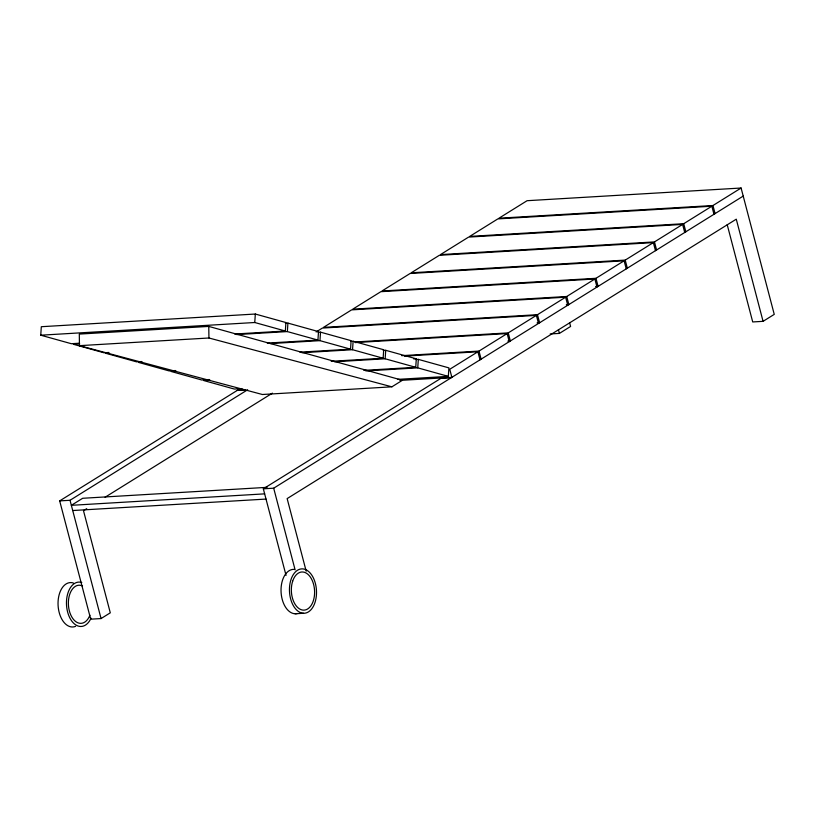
<?xml version="1.0" encoding="UTF-8"?>
<svg xmlns="http://www.w3.org/2000/svg" width="815" height="815" viewBox="0 0 815 815"><rect width="100%" height="100%" fill="white"/><g stroke="black" fill="none" stroke-linecap="round" stroke-linejoin="round"><path stroke-width="1.22" d="M78.933 343.258L71.333 343.706L40.75 335.199L41.31 326.713L255.329 314.03L285.912 322.536L285.342 331.022L234.689 334.018M285.342 331.022L254.759 322.506L255.329 314.03M287.919 323.097L318.502 331.603L317.942 340.089L287.359 331.583L287.919 323.097L285.393 323.249M320.519 332.163L351.102 340.67L350.542 349.156L319.959 340.65L320.519 332.163L317.993 332.316M353.119 341.24L383.702 349.747L383.132 358.223L352.549 349.716L353.119 341.24L350.582 341.383M385.719 350.307L416.302 358.814L415.731 367.3L385.149 358.783L385.719 350.307L383.182 350.46M418.309 359.374L448.892 367.881L448.332 376.367L417.749 367.86L418.309 359.374L415.782 359.527M316.118 331.96L322.373 328.068L536.382 315.385L538.501 323.453M86.726 508.662L83.487 510.679L110.29 612.819L101.06 618.565L90.71 619.176L59.678 500.889L239.457 389.04M59.678 500.889L70.029 500.278L247.658 389.764M105.084 497.242L272.424 393.136M391.883 386.83L402.396 380.279L208.772 326.407L79.3 334.089L79.463 345.662L262.399 394.501L391.883 386.83L208.935 337.991L79.463 345.662M480.004 359.843L477.885 351.774L449.748 369.277L451.867 377.345L399.941 380.422M401.744 355.666L478.996 351.082L507.134 333.579L509.253 341.648M355.014 341.974L508.234 332.887L536.382 315.385M565.63 297.19L351.611 309.873L323.474 327.386L537.482 314.692L565.63 297.19L567.739 305.258M594.869 278.995L380.86 291.678L352.722 309.191L566.731 296.497L594.869 278.995L596.988 287.063M624.117 260.8L410.108 273.483L381.96 290.996L595.979 278.302L624.117 260.8L626.236 268.869M653.365 242.605L439.356 255.289L411.208 272.801L625.217 260.107L653.365 242.605L655.484 250.674M682.613 224.41L468.594 237.094L440.457 254.606L654.465 241.912L682.613 224.41L684.722 232.479M711.852 206.215L497.843 218.899L469.705 236.411L683.714 223.718L711.852 206.215L713.971 214.284M741.1 188.02L527.091 200.704L498.943 218.216L712.962 205.523L741.1 188.02L774.25 314.376L763.074 321.334L752.714 321.945L727.214 224.716M286.045 575.4L263.327 488.817L440.956 378.303L451.306 377.691M263.327 488.817L273.687 488.195L743.219 196.089M550.217 333.946L559.416 333.406L570.592 326.448L569.634 322.791M595.561 286.523L598.088 286.371L595.979 278.302M40.75 335.199L254.759 322.506M566.313 304.718L568.85 304.565L566.731 296.497M79.676 343.889L73.35 344.266L103.933 352.773L108.996 352.477M236.707 334.578L287.359 331.583M537.065 322.913L539.601 322.76L537.482 314.692M267.289 343.095L317.942 340.089M108.477 353.18L105.94 353.333L136.523 361.84L141.596 361.544M270.57 343.573L319.959 340.65M355.177 342.585L507.134 333.579M299.879 352.162L350.542 349.156M142.34 362.176L138.54 362.4L169.123 370.917L175.459 370.54M301.896 352.722L352.549 349.716M507.827 341.108L510.353 340.955L508.234 332.887M404.444 356.124L477.885 351.774M331.216 361.3L383.132 358.223M176.203 371.171L171.14 371.477L201.723 379.984L209.323 379.535M334.496 361.789L385.149 358.783M413.765 358.967L416.302 358.814M363.816 370.377L415.731 367.3M210.066 380.167L203.74 380.544L234.323 389.05L241.912 388.602M365.833 370.937L417.749 367.86M397.679 379.372L448.332 376.367M237.848 390.039L245.447 389.59M237.297 390.385L245.356 389.906M267.126 487.339L82.672 498.281L71.353 505.32L264.651 493.859M72.718 510.536L266.026 499.075M295.112 613.766L303.537 613.267A22.229 13.498 86.6 0 0 314.407 580.341A22.229 13.498 86.6 0 0 290.986 579.577A22.229 13.498 86.6 0 0 303.537 613.267M763.074 321.334L736.271 219.184L287.145 498.597L306.196 571.213M712.962 205.523L715.071 213.591M683.714 223.718L685.833 231.786M654.465 241.912L656.584 249.981M625.217 260.107L627.336 268.176M558.448 329.708L559.416 333.406M478.996 351.082L481.105 359.15M273.687 488.195L295.122 569.909M70.029 500.278L101.06 618.565M208.772 326.407L208.935 337.991M297.455 613.501A22.229 13.498 86.6 0 1 281.134 593.055A22.229 13.498 86.6 0 1 293.991 569.359M91.056 618.147A22.229 13.498 86.6 0 1 74.063 623.618A22.229 13.498 86.6 0 1 67.034 596.57A22.229 13.498 86.6 0 1 81.785 582.491M89.915 615.193A19.102 11.593 86.6 0 1 75.051 621.03A19.102 11.593 86.6 0 1 68.99 597.018A19.102 11.593 86.6 0 1 82.529 585.954M75.612 626.338A22.229 13.498 86.6 0 1 58.079 605.3A22.229 13.498 86.6 0 1 73.36 582.99M292.666 581.197A19.102 11.593 86.6 0 0 303.455 610.14A19.102 11.593 86.6 0 0 312.797 581.849A19.102 11.593 86.6 0 0 292.666 581.197"/></g></svg>
